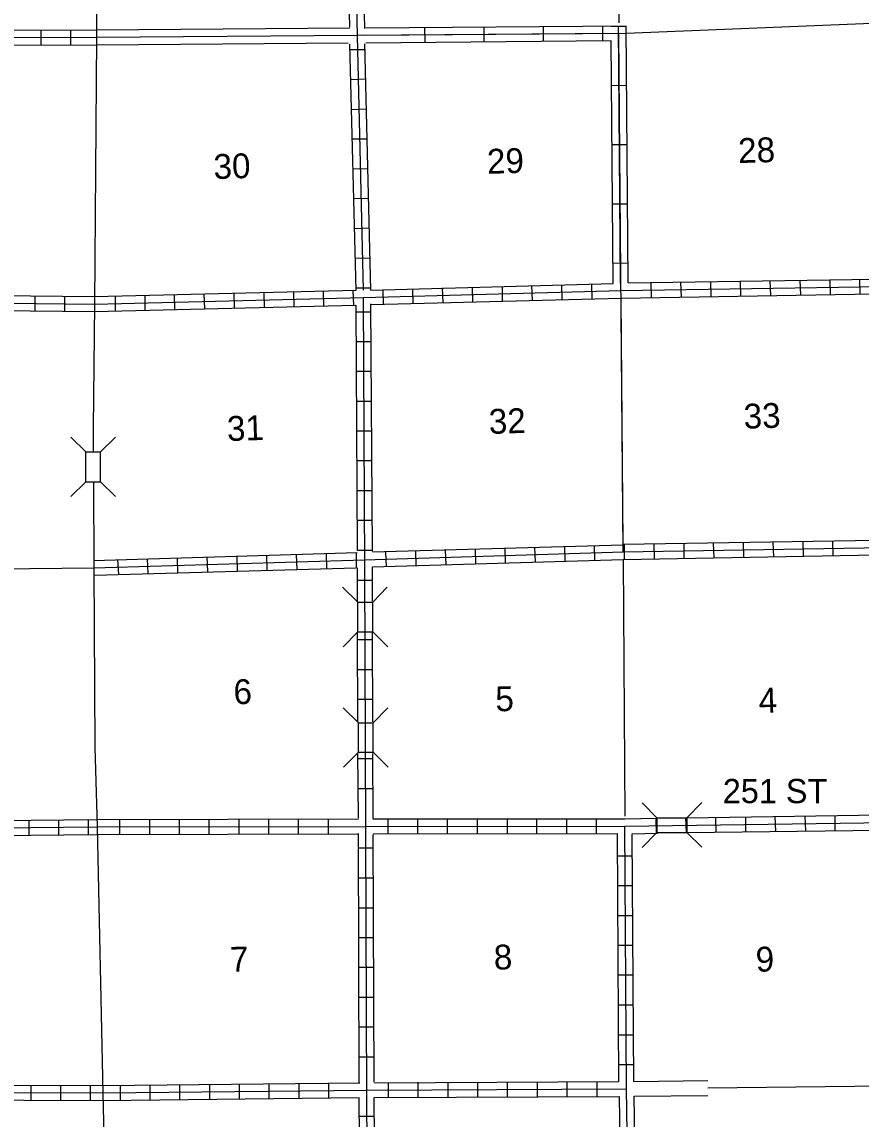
# Model space of a CAD drawing. Extents: x 1557140 to 1961012, y 15613470 to 16163728.
# Drawn here: x 1785437 to 1802337, y 15885733 to 15907825 of the extents above; entities that cross this region are included whole.
import ezdxf

# ---------------------------------------------------------------- set-up
doc = ezdxf.new("R2010")
doc.units = 0
for name, color, linetype in [('L11', 7, 'Continuous'), ('L13', 7, 'Continuous'), ('L14', 7, 'Continuous'), ('L18', 7, 'Continuous'), ('L3', 7, 'Continuous'), ('L30', 7, 'Continuous'), ('L8', 7, 'Continuous'), ('L9', 7, 'Continuous')]:
    doc.layers.add(name, color=color, linetype=linetype)

msp = doc.modelspace()

# ---------------------------------------------------------------- linework, layer by layer
at = {"layer": 'L11'}
for p, q in [((1792038, 15907701), (1786938, 15907659)), ((1792007, 15907400), (1786938, 15907358)), ((1797761, 15886493), (1799253, 15886511)), ((1797764, 15886193), (1799253, 15886211))]:
    msp.add_line(p, q, dxfattribs=at)
at = {"layer": 'L13'}
for p, q in [((1797432, 15911937), (1797455, 15907807)), ((1797603, 15907601), (1802556, 15907801)), ((1797543, 15897308), (1797506, 15902266)), ((1797545, 15896998), (1797577, 15891835)), ((1781736, 15896783), (1786891, 15896832)), ((1799253, 15886361), (1802795, 15886401))]:
    msp.add_line(p, q, dxfattribs=at)
at = {"layer": 'L18'}
for p, q in [((1786721, 15899169), (1786420, 15899464)), ((1787022, 15899169), (1787323, 15899464)), ((1786721, 15899169), (1787022, 15899169)), ((1786721, 15898567), (1786721, 15899169)), ((1787022, 15898567), (1787022, 15899169)), ((1786721, 15898567), (1786420, 15898266)), ((1786721, 15898567), (1787022, 15898567)), ((1787022, 15898567), (1787323, 15898266)), ((1792202, 15896143), (1791896, 15896444)), ((1792503, 15896143), (1792793, 15896444)), ((1792202, 15896143), (1792503, 15896143)), ((1792202, 15895541), (1792202, 15896143)), ((1792503, 15895541), (1792503, 15896143)), ((1792202, 15895541), (1791906, 15895240)), ((1792202, 15895541), (1792503, 15895541)), ((1792503, 15895541), (1792804, 15895240)), ((1792212, 15893714), (1791906, 15894015)), ((1792513, 15893714), (1792804, 15894015)), ((1792212, 15893714), (1792513, 15893714)), ((1792212, 15893118), (1792212, 15893714)), ((1792513, 15893118), (1792513, 15893714)), ((1792212, 15893118), (1791911, 15892817)), ((1792212, 15893118), (1792513, 15893118)), ((1792513, 15893118), (1792814, 15892817)), ((1798226, 15891798), (1797931, 15892099)), ((1798828, 15891798), (1799129, 15892109)), ((1798226, 15891798), (1798226, 15891502)), ((1798226, 15891798), (1798828, 15891798)), ((1798828, 15891798), (1798828, 15891502)), ((1798226, 15891502), (1797931, 15891201)), ((1798226, 15891502), (1798828, 15891502)), ((1798828, 15891502), (1799129, 15891206))]:
    msp.add_line(p, q, dxfattribs=at)
at = {"layer": 'L3'}
for points in [[(1787012, 15923293), (1786996, 15918140), (1786938, 15912802), (1786938, 15907511), (1786896, 15902141), (1786869, 15899649), (1786869, 15899174)], [(1786880, 15898567), (1786885, 15896835), (1786906, 15893223), (1786954, 15891618)], [(1786954, 15891618), (1787065, 15886259), (1787186, 15881000), (1787286, 15877927)]]:
    msp.add_lwpolyline(points, dxfattribs=at)
at = {"layer": 'L8'}
for p, q in [((1785823, 15907362), (1785824, 15907661)), ((1786420, 15907361), (1786420, 15907659)), ((1786938, 15907659), (1786938, 15907358)), ((1797455, 15907590), (1786938, 15907511)), ((1797545, 15897152), (1797455, 15907590)), ((1792054, 15907268), (1792355, 15907273)), ((1792065, 15906666), (1792360, 15906677)), ((1792080, 15906064), (1792381, 15906075)), ((1792096, 15905468), (1792397, 15905473)), ((1792102, 15904866), (1792403, 15904876)), ((1792123, 15904269), (1792418, 15904274)), ((1792139, 15903667), (1792439, 15903678)), ((1792144, 15903065), (1792445, 15903076)), ((1802302, 15902643), (1802313, 15902342)), ((1792102, 15902416), (1792112, 15902115)), ((1792165, 15902469), (1792461, 15902474)), ((1792703, 15902432), (1792714, 15902136)), ((1793305, 15902447), (1793311, 15902152)), ((1793902, 15902469), (1793913, 15902168)), ((1794504, 15902484), (1794514, 15902183)), ((1795106, 15902500), (1795111, 15902199)), ((1795702, 15902516), (1795713, 15902215)), ((1796304, 15902532), (1796310, 15902231)), ((1796906, 15902548), (1796912, 15902252)), ((1798105, 15902574), (1798110, 15902273)), ((1798701, 15902585), (1798712, 15902284)), ((1799303, 15902590), (1799314, 15902294)), ((1799905, 15902606), (1799910, 15902310)), ((1800502, 15902616), (1800512, 15902315)), ((1801104, 15902627), (1801114, 15902326)), ((1801706, 15902632), (1801711, 15902331)), ((1785697, 15902310), (1785697, 15902009)), ((1786294, 15902300), (1786294, 15901999)), ((1786896, 15902294), (1786896, 15901993)), ((1787313, 15902300), (1787313, 15901999)), ((1787915, 15902315), (1787915, 15902015)), ((1788506, 15902331), (1788511, 15902036)), ((1789103, 15902352), (1789113, 15902051)), ((1789705, 15902358), (1789710, 15902057)), ((1790306, 15902374), (1790312, 15902073)), ((1790903, 15902389), (1790914, 15902094)), ((1791505, 15902411), (1791510, 15902110)), ((1792461, 15901983), (1792165, 15901983)), ((1792471, 15901381), (1792170, 15901381)), ((1792471, 15900784), (1792170, 15900784)), ((1792476, 15900182), (1792181, 15900182)), ((1792476, 15899586), (1792181, 15899586)), ((1792476, 15898984), (1792181, 15898984)), ((1792487, 15898382), (1792186, 15898382)), ((1792487, 15897785), (1792186, 15897785)), ((1799963, 15897342), (1799969, 15897041)), ((1800560, 15897352), (1800570, 15897051)), ((1801162, 15897368), (1801172, 15897067)), ((1801764, 15897373), (1801769, 15897078)), ((1791563, 15897115), (1791568, 15896819)), ((1792165, 15897136), (1792170, 15896835)), ((1792498, 15897183), (1792197, 15897183)), ((1792762, 15897157), (1792772, 15896856)), ((1793363, 15897173), (1793369, 15896877)), ((1793960, 15897194), (1793971, 15896893)), ((1794562, 15897210), (1794573, 15896909)), ((1795164, 15897226), (1795169, 15896925)), ((1795760, 15897252), (1795771, 15896951)), ((1796362, 15897268), (1796373, 15896967)), ((1796964, 15897284), (1796970, 15896983)), ((1797563, 15897299), (1797568, 15896998)), ((1798163, 15897310), (1798168, 15897009)), ((1798765, 15897326), (1798770, 15897025)), ((1799361, 15897331), (1799372, 15897035)), ((1787360, 15896998), (1787381, 15896698)), ((1787962, 15897014), (1787973, 15896719)), ((1788564, 15897035), (1788569, 15896734)), ((1789161, 15897051), (1789171, 15896750)), ((1789763, 15897067), (1789773, 15896766)), ((1790364, 15897083), (1790370, 15896782)), ((1790961, 15897099), (1790972, 15896798)), ((1792498, 15896581), (1792197, 15896581)), ((1792503, 15895383), (1792202, 15895383)), ((1792503, 15894781), (1792202, 15894781)), ((1792503, 15894184), (1792202, 15894184)), ((1792503, 15892986), (1792202, 15892986)), ((1792513, 15892384), (1792212, 15892384)), ((1800006, 15891819), (1800011, 15891518)), ((1800602, 15891824), (1800613, 15891523)), ((1801204, 15891835), (1801215, 15891534)), ((1801806, 15891840), (1801811, 15891544)), ((1781980, 15891565), (1786954, 15891618)), ((1782112, 15891718), (1786954, 15891766)), ((1785581, 15891449), (1785581, 15891750)), ((1786178, 15891460), (1786178, 15891761)), ((1786779, 15891465), (1786779, 15891766)), ((1787402, 15891766), (1787402, 15891465)), ((1788004, 15891766), (1788004, 15891465)), ((1788606, 15891766), (1788606, 15891465)), ((1789203, 15891766), (1789203, 15891465)), ((1789805, 15891776), (1789805, 15891476)), ((1790401, 15891776), (1790401, 15891476)), ((1791003, 15891776), (1791003, 15891476)), ((1791605, 15891776), (1791605, 15891476)), ((1792804, 15891776), (1792804, 15891476)), ((1793406, 15891776), (1793406, 15891476)), ((1794002, 15891776), (1794002, 15891476)), ((1794604, 15891776), (1794604, 15891476)), ((1795206, 15891782), (1795206, 15891481)), ((1795803, 15891782), (1795803, 15891481)), ((1796405, 15891782), (1796405, 15891481)), ((1797001, 15891782), (1797001, 15891481)), ((1798205, 15891792), (1798210, 15891491)), ((1798802, 15891798), (1798812, 15891502)), ((1799404, 15891808), (1799414, 15891507)), ((1782128, 15891417), (1786954, 15891465)), ((1792513, 15891185), (1792212, 15891185)), ((1797429, 15891032), (1797730, 15891032)), ((1792513, 15890583), (1792212, 15890583)), ((1797439, 15890435), (1797735, 15890435)), ((1792519, 15889981), (1792223, 15889981)), ((1797439, 15889833), (1797735, 15889833)), ((1792519, 15889385), (1792223, 15889385)), ((1797445, 15889232), (1797746, 15889232)), ((1792519, 15888783), (1792223, 15888783)), ((1797445, 15888635), (1797746, 15888635)), ((1792519, 15888181), (1792223, 15888181)), ((1797455, 15888033), (1797756, 15888033)), ((1792519, 15887584), (1792223, 15887584)), ((1797455, 15887431), (1797756, 15887431)), ((1792529, 15886982), (1792228, 15886982)), ((1797461, 15886834), (1797762, 15886834)), ((1785613, 15886417), (1785613, 15886116)), ((1786215, 15886407), (1786215, 15886106)), ((1786811, 15886407), (1786811, 15886106)), ((1787413, 15886407), (1787413, 15886106)), ((1788015, 15886417), (1788015, 15886116)), ((1788612, 15886423), (1788612, 15886127)), ((1789213, 15886433), (1789213, 15886132)), ((1789810, 15886444), (1789810, 15886143)), ((1790412, 15886444), (1790412, 15886143)), ((1791014, 15886449), (1791014, 15886148)), ((1791611, 15886459), (1791611, 15886159)), ((1792814, 15886465), (1792814, 15886169)), ((1793411, 15886475), (1793411, 15886174)), ((1794013, 15886475), (1794013, 15886174)), ((1794615, 15886475), (1794615, 15886174)), ((1795211, 15886486), (1795211, 15886185)), ((1795813, 15886486), (1795813, 15886185)), ((1796410, 15886486), (1796410, 15886185)), ((1797012, 15886491), (1797012, 15886190)), ((1792529, 15885784), (1792228, 15885784))]:
    msp.add_line(p, q, dxfattribs=at)
for points in [[(1792313, 15902426), (1792197, 15907548), (1792080, 15912860), (1792038, 15918140), (1792022, 15923467)], [(1792043, 15907717), (1791927, 15912707)], [(1792344, 15907691), (1792228, 15912717)], [(1776911, 15907569), (1782096, 15907516), (1786938, 15907511)], [(1782244, 15907669), (1786938, 15907659)], [(1782244, 15907519), (1786938, 15907509)], [(1782254, 15907369), (1786938, 15907358)], [(1792165, 15902426), (1792043, 15907374)], [(1792461, 15902426), (1792344, 15907384)], [(1786896, 15902141), (1792313, 15902273), (1797503, 15902416), (1802756, 15902500), (1807973, 15902690), (1813226, 15902743), (1818501, 15902801)], [(1797645, 15902569), (1802598, 15902648)], [(1786896, 15902294), (1792170, 15902426)], [(1792461, 15902426), (1797345, 15902559)], [(1776980, 15902268), (1777930, 15902273), (1782223, 15902194), (1786896, 15902141)], [(1782371, 15902342), (1786896, 15902294)], [(1792429, 15879184), (1792418, 15881158), (1792381, 15886169), (1792360, 15891476), (1792344, 15896840), (1792313, 15902273)], [(1792476, 15902136), (1797506, 15902266)], [(1797506, 15902266), (1802603, 15902352)], [(1782357, 15902041), (1786896, 15901993)], [(1786896, 15901993), (1792154, 15902125)], [(1792197, 15897183), (1792165, 15902125)], [(1792498, 15897167), (1792461, 15902152)], [(1786885, 15896835), (1792339, 15896993), (1797545, 15897152), (1802804, 15897241), (1808031, 15897400), (1813305, 15897426), (1818564, 15897500)], [(1797543, 15897308), (1802645, 15897389)], [(1786880, 15896983), (1792186, 15897141)], [(1792498, 15897152), (1797543, 15897298)], [(1792498, 15896851), (1797545, 15896998), (1802645, 15897094)], [(1786896, 15896682), (1792170, 15896835)], [(1792197, 15896148), (1792197, 15896835)], [(1792498, 15896159), (1792498, 15896840), (1792498, 15896856)], [(1792202, 15893735), (1792197, 15895536)], [(1792503, 15893735), (1792498, 15895525)], [(1792212, 15891792), (1792202, 15893102)], [(1792513, 15891792), (1792503, 15893091)], [(1786954, 15891618), (1792360, 15891623), (1797577, 15891634), (1802878, 15891708), (1808052, 15891776), (1813337, 15891924), (1818596, 15892236)], [(1798828, 15891798), (1802730, 15891861)], [(1786954, 15891766), (1792212, 15891776)], [(1792503, 15891776), (1797577, 15891782), (1798221, 15891792)], [(1797693, 15881058), (1797614, 15886343), (1797577, 15891634)], [(1786954, 15891465), (1792197, 15891476)], [(1792228, 15886465), (1792212, 15891476), (1792212, 15891481)], [(1792513, 15891476), (1797429, 15891481)], [(1792529, 15886475), (1792513, 15891460)], [(1797461, 15886491), (1797429, 15891481)], [(1797730, 15891480), (1798237, 15891491)], [(1797761, 15886493), (1797730, 15891480)], [(1798828, 15891502), (1802730, 15891549)], [(1782128, 15886275), (1787065, 15886259), (1792381, 15886317), (1797614, 15886343)], [(1782270, 15886423), (1787065, 15886407), (1792239, 15886465)], [(1792540, 15886465), (1797461, 15886491)], [(1782282, 15886127), (1787065, 15886106), (1792228, 15886169)], [(1792270, 15881222), (1792228, 15886159)], [(1792572, 15881158), (1792529, 15886169)], [(1792540, 15886169), (1797471, 15886190)], [(1797545, 15881206), (1797471, 15886190)], [(1797846, 15881061), (1797764, 15886193)]]:
    msp.add_lwpolyline(points, dxfattribs=at)
at = {"layer": 'L9'}
for p, q in [((1797603, 15907743), (1792360, 15907701)), ((1794749, 15907421), (1794747, 15907720)), ((1795942, 15907431), (1795940, 15907729)), ((1797135, 15907440), (1797133, 15907739)), ((1797304, 15907741), (1797602, 15907743)), ((1797495, 15902568), (1797453, 15907742)), ((1797645, 15902569), (1797603, 15907743)), ((1797604, 15907593), (1792361, 15907551)), ((1793556, 15907412), (1793553, 15907710)), ((1797302, 15907442), (1792360, 15907400)), ((1797345, 15902559), (1797302, 15907442)), ((1797314, 15906548), (1797612, 15906550)), ((1797324, 15905355), (1797622, 15905357)), ((1797333, 15904161), (1797632, 15904164)), ((1797343, 15902968), (1797641, 15902971))]:
    msp.add_line(p, q, dxfattribs=at)
msp.add_lwpolyline([(1782244, 15907519), (1786938, 15907509)], dxfattribs=at)

# ---------------------------------------------------------------- texts
at = {"layer": 'L14'}
for s, p in [('28', (1799868, 15904982)), ('29', (1794810, 15904765)), ('30', (1789303, 15904660)), ('32', (1794847, 15899528)), ('33', (1799979, 15899633)), ('31', (1789573, 15899385)), ('6', (1789705, 15894084)), ('5', (1794979, 15893941)), ('4', (1800280, 15893910)), ('7', (1789636, 15888698)), ('8', (1794947, 15888740)), ('9', (1800222, 15888698))]:
    msp.add_text(s, height=500, rotation=1.7657, dxfattribs=at).set_placement(p)
at = {"layer": 'L30'}
msp.add_text('251 ST', height=488, rotation=360, dxfattribs=at).set_placement((1799552, 15892094))

doc.saveas('drawing.dxf')
